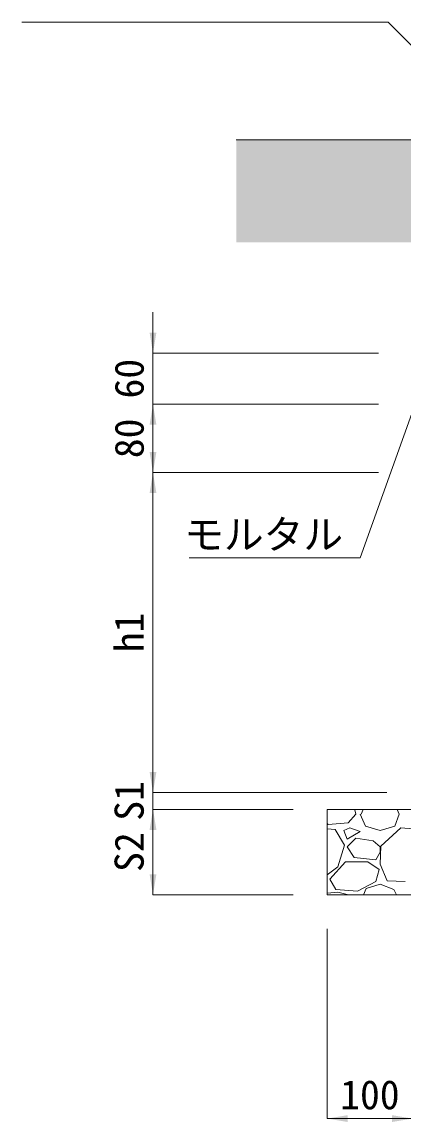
# Model space of a CAD drawing. Units: millimetres at full size. Extents: x 87158 to 122251, y -125707 to -112261.
# Drawn here: x 88450 to 88897, y -121506 to -120217 of the extents above; entities that cross this region are included whole.
import ezdxf
from ezdxf.enums import TextEntityAlignment as Align

# ---------------------------------------------------------------- set-up
doc = ezdxf.new("R2010")
doc.units = ezdxf.units.MM
doc.header["$LTSCALE"] = 30
for name, color, linetype, lineweight in [('ハッチング_基礎', 150, 'Continuous', 9), ('寸法線', 7, 'Continuous', 13), ('引出線', 4, 'Continuous', 13), ('舗装・基礎', 3, 'Continuous', 13)]:
    doc.layers.add(name, color=color, linetype=linetype, lineweight=lineweight)
doc.layers.add('ハッチング_舗装', color=7, linetype='Continuous')
doc.styles.add('ＭＳ ゴシック', font='')
doc.styles.get('ＭＳ ゴシック').set_extended_font_data('MS Gothic')

# ---------------------------------------------------------------- blocks, each defined once
blk = doc.blocks.new('filled_arrow')
at = {"color": 0, "linetype": 'Continuous', "lineweight": -2}
blk.add_solid([(7.5, 1.25), (0, 0), (7.5, -1.25)], dxfattribs=at)

msp = doc.modelspace()

# ---------------------------------------------------------------- hatches: boundary and pattern name
at = {"layer": 'ハッチング_舗装'}
msp.add_hatch(color=256, dxfattribs=at).paths.add_polyline_path([(88701.14, -120355.03), (88701.14, -120475.03), (88908.1, -120475.03), (88908.1, -120425.03), (88920.6, -120425.03), (88925.6, -120415.03), (88935.6, -120415.03), (88940.6, -120425.03), (88960.6, -120425.03), (88965.18, -120361.01), (88971.6, -120355.03)])

# ---------------------------------------------------------------- linework, layer by layer
at = {"layer": 'ハッチング_基礎'}
for p, q in [((88840.59, -121140.32), (88839.41, -121140.03)), ((88841.61, -121145.4), (88840.59, -121140.32)), ((88847.7, -121145.4), (88850.01, -121140.03)), ((88889.93, -121140.03), (88892.41, -121145.4)), ((88841.61, -121145.4), (88832.46, -121155.56)), ((88846.69, -121145.4), (88852.78, -121159.63)), ((88887.33, -121159.63), (88892.41, -121145.4)), ((88809.1, -121157.6), (88808.1, -121156.51)), ((88817.22, -121163.69), (88808.1, -121162.93)), ((88832.46, -121155.56), (88809.1, -121157.6)), ((88828.4, -121181.98), (88817.22, -121163.69)), ((88834.5, -121161.66), (88827.38, -121164.71)), ((88827.38, -121164.71), (88831.45, -121174.87)), ((88831.45, -121174.87), (88846.69, -121165.72)), ((88846.69, -121165.72), (88834.5, -121161.66)), ((88852.78, -121159.63), (88870.06, -121164.71)), ((88870.06, -121164.71), (88887.33, -121159.63)), ((88894.44, -121161.66), (88871.07, -121183)), ((88918.82, -121163.69), (88894.44, -121161.66)), ((88841.61, -121173.85), (88831.45, -121184.01)), ((88861.93, -121176.9), (88841.61, -121173.85)), ((88870.06, -121184.01), (88861.93, -121176.9)), ((88820.27, -121207.38), (88828.4, -121181.98)), ((88831.45, -121184.01), (88839.58, -121196.2)), ((88864.98, -121199.25), (88870.06, -121190.11)), ((88871.07, -121183), (88870.06, -121204.33)), ((88870.06, -121190.11), (88870.06, -121184.01)), ((88811.13, -121221.6), (88829.42, -121201.28)), ((88829.42, -121201.28), (88855.83, -121201.28)), ((88839.58, -121196.2), (88864.98, -121199.25)), ((88855.83, -121201.28), (88869.04, -121210.43)), ((88870.06, -121204.33), (88878.18, -121223.64)), ((88808.1, -121216.78), (88820.27, -121207.38)), ((88869.04, -121210.43), (88864.98, -121224.65)), ((88818.24, -121233.8), (88811.13, -121221.6)), ((88864.98, -121224.65), (88843.64, -121235.83)), ((88853.8, -121232.78), (88870.06, -121227.7)), ((88870.06, -121227.7), (88886.31, -121233.8)), ((88878.18, -121223.64), (88899.52, -121224.65)), ((88820.27, -121236.84), (88808.1, -121238.13)), ((88843.64, -121235.83), (88818.24, -121233.8)), ((88833.01, -121240.03), (88820.27, -121236.84)), ((88850.69, -121240.03), (88853.8, -121232.78)), ((88886.31, -121233.8), (88889.19, -121240.03))]:
    msp.add_line(p, q, dxfattribs=at)
at = {"layer": '寸法線'}
for p, q in [((88603.49, -120557.03), (88603.49, -120713.03)), ((88868.1, -120605.03), (88603.49, -120605.03)), ((88868.1, -120665.03), (88603.49, -120665.03)), ((88603.49, -120745.03), (88603.49, -120665.03)), ((88868.1, -120665.03), (88603.49, -120665.03)), ((88603.49, -120745.03), (88603.49, -121120.03)), ((88868.1, -120745.03), (88603.49, -120745.03)), ((88868.1, -120745.03), (88603.49, -120745.03)), ((88603.49, -121072.03), (88603.49, -121188.03)), ((88878.1, -121120.03), (88603.49, -121120.03)), ((88868.1, -121120.03), (88603.49, -121120.03)), ((88768.1, -121140.03), (88603.49, -121140.03)), ((88603.49, -121140.03), (88603.49, -121240.03)), ((88768.1, -121140.03), (88603.49, -121140.03)), ((88768.1, -121240.03), (88603.49, -121240.03)), ((88808.1, -121280.03), (88808.1, -121502.45)), ((88908.1, -121502.45), (88808.1, -121502.45))]:
    msp.add_line(p, q, dxfattribs=at)
at = {"layer": '引出線'}
for points in [[(89017.53, -120355.03), (88879.4, -120216.9), (88449.69, -120216.9)], [(88911.1, -120665.03), (88846.62, -120845.03), (88645.89, -120845.03)]]:
    msp.add_lwpolyline(points, dxfattribs=at)
at = {"layer": '舗装・基礎'}
for p, q in [((88971.6, -120355.03), (88701.14, -120355.03)), ((89438.1, -121140.03), (88808.1, -121140.03)), ((88808.1, -121140.03), (88808.1, -121240.03)), ((89438.1, -121240.03), (88808.1, -121240.03))]:
    msp.add_line(p, q, dxfattribs=at)

# ---------------------------------------------------------------- block references
at = {"layer": '寸法線', "xscale": 3.2, "yscale": 3.2}
for p, rotation in [((88603.49, -120605.03), 90), ((88603.49, -120665.03), 270), ((88603.49, -120665.03), 270), ((88603.49, -120745.03), 90), ((88603.49, -120745.03), 270), ((88603.49, -121120.03), 90), ((88603.49, -121120.03), 90), ((88603.49, -121140.03), 270), ((88603.49, -121140.03), 270), ((88603.49, -121240.03), 90), ((88908.1, -121502.45), 180)]:
    msp.add_blockref('filled_arrow', p, dxfattribs=dict(at, rotation=rotation))
msp.add_blockref('filled_arrow', (88808.1, -121502.45), dxfattribs=at)

# ---------------------------------------------------------------- texts
at = {"layer": '寸法線', "style": 'ＭＳ ゴシック'}
for s, p in [('60', (88575.49, -120635.03)), ('80', (88575.49, -120705.03)), ('h1', (88575.49, -120932.53)), ('S1', (88575.49, -121130.03)), ('S2', (88575.49, -121190.03))]:
    msp.add_text(s, height=34.18, rotation=90, dxfattribs=at).set_placement(p, align=Align.MIDDLE_CENTER)
msp.add_text('100', height=34.18, dxfattribs=at).set_placement((88858.1, -121474.45), align=Align.MIDDLE_CENTER)
at = {"layer": '引出線', "style": 'ＭＳ ゴシック'}
msp.add_text('モルタル', height=34.18, dxfattribs=at).set_placement((88826.62, -120800.55), align=Align.TOP_RIGHT)

doc.saveas('drawing.dxf')
